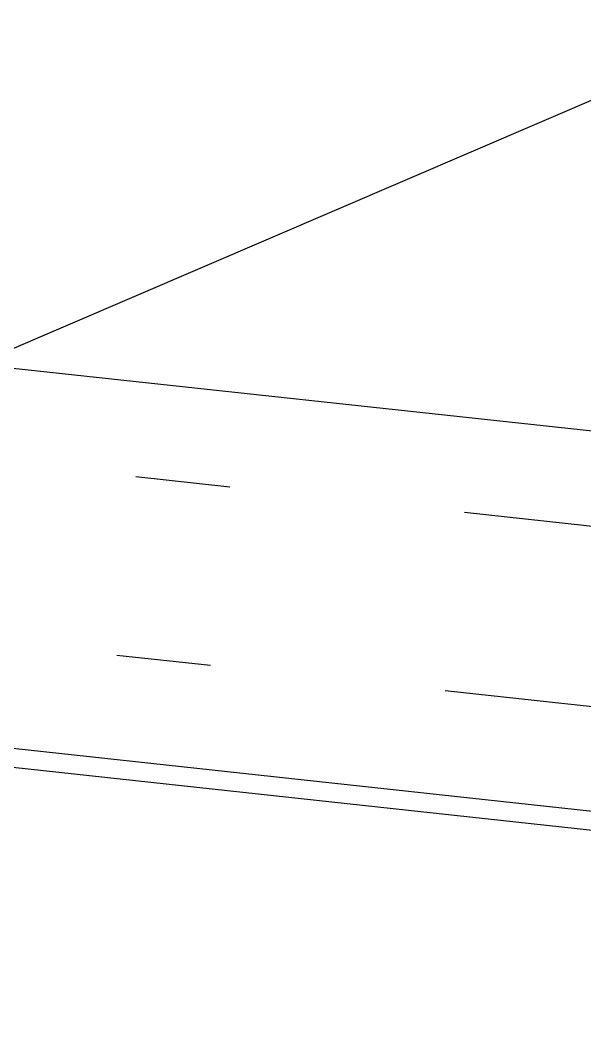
# Model space of a CAD drawing. Extents: x -14.2 to 52.3, y 3.7 to 90.9.
# Drawn here: x 29.052 to 29.65, y 37.596 to 38.676 of the extents above; entities that cross this region are included whole.
import ezdxf

# ---------------------------------------------------------------- set-up
doc = ezdxf.new("R2010")
doc.units = 0
doc.linetypes.add('limpo_PINI-PSG-PE-0102-LAZ-R00$0$DASHDOT', pattern=[1, 0.5, -0.25, 0, -0.25])
for name, color, linetype in [('limpo_PINI-PSG-PE-0102-LAZ-R00$0$PA_EXTE_1', 1, 'Continuous'), ('limpo_PINI-PSG-PE-0102-LAZ-R00$0$PA_EXTE_3', 3, 'Continuous'), ('limpo_PINI-PSG-PE-0102-LAZ-R00$0$PA_INST_HIDR', 162, 'Continuous'), ('limpo_PINI-PSG-PE-0102-LAZ-R00$0$PA_PROJ_I', 2, 'limpo_PINI-PSG-PE-0102-LAZ-R00$0$DASHDOT'), ('XR_ARQT', 7, 'Continuous')]:
    doc.layers.add(name, color=color, linetype=linetype)

# ---------------------------------------------------------------- blocks, each defined once
blk = doc.blocks.new('limpo_PINI-PSG-PE-0102-LAZ-R00')
at = {"layer": 'limpo_PINI-PSG-PE-0102-LAZ-R00$0$PA_EXTE_1'}
blk.add_lwpolyline([(29.0462, 38.2947), (30.5586, 38.9431, -0.128874), (31.3108, 39.0557), (43.769, 37.7089)], format="xyb", dxfattribs=at)
at = {"layer": 'limpo_PINI-PSG-PE-0102-LAZ-R00$0$PA_EXTE_3'}
blk.add_lwpolyline([(46.5574, 42.4066), (44.0051, 24.7662), (40.034, 24.7659), (40.0332, 26.6402), (38.652, 29.7816), (40.2997, 30.5061), (37.9644, 35.8175, 0.268396), (35.5406, 37.5926), (20.3176, 39.2384, 0.074215), (17.3677, 39.1189), (10.9713, 37.8979, -0.311638), (7.8528, 39.274), (5.9257, 42.4099), (46.5574, 42.4066)], format="xyb", dxfattribs=at)
at = {"layer": 'limpo_PINI-PSG-PE-0102-LAZ-R00$0$PA_INST_HIDR'}
for points in [[(38.1248, 29.9868), (39.7726, 30.7113), (37.5982, 35.6565, 0.268396), (35.4976, 37.1949), (20.2747, 38.8407, 0.074215), (17.4427, 38.726), (11.0463, 37.505, -0.311638), (7.512, 39.0646), (5.3332, 42.6101)], [(38.1168, 30.0051), (39.7462, 30.7215), (37.5799, 35.6484, 0.268396), (35.4954, 37.175), (20.2725, 38.8208, 0.074215), (17.4465, 38.7064), (11.05, 37.4853, -0.311638), (7.4949, 39.0541), (5.3162, 42.5996)]]:
    blk.add_lwpolyline(points, format="xyb", dxfattribs=at)
at = {"layer": 'limpo_PINI-PSG-PE-0102-LAZ-R00$0$PA_PROJ_I'}
for points in [[(46.8923, 42.6966), (44.1075, 24.4471), (39.7432, 24.4471), (39.7432, 26.5793), (38.2698, 29.9304), (39.9175, 30.6548), (37.6989, 35.7008, 0.268396), (35.5094, 37.3043), (20.2865, 38.95, 0.074215), (17.4221, 38.8341), (11.0257, 37.613, -0.311638), (7.6057, 39.1221), (5.4071, 42.6999)], [(46.6729, 42.5066), (43.9981, 24.6371), (39.9332, 24.6371), (39.9332, 26.6192), (38.5202, 29.8329), (40.1679, 30.5574), (37.8729, 35.7772, 0.268396), (35.5298, 37.4932), (20.3069, 39.1389, 0.074215), (17.3865, 39.0207), (10.99, 37.7996, -0.311638), (7.7676, 39.2216), (5.7469, 42.5099)]]:
    blk.add_lwpolyline(points, format="xyb", close=True, dxfattribs=at)

msp = doc.modelspace()

# ---------------------------------------------------------------- block references
at = {"layer": 'XR_ARQT'}
msp.add_blockref('limpo_PINI-PSG-PE-0102-LAZ-R00', (-0.0418, 0.017), dxfattribs=at)

doc.saveas('drawing.dxf')
